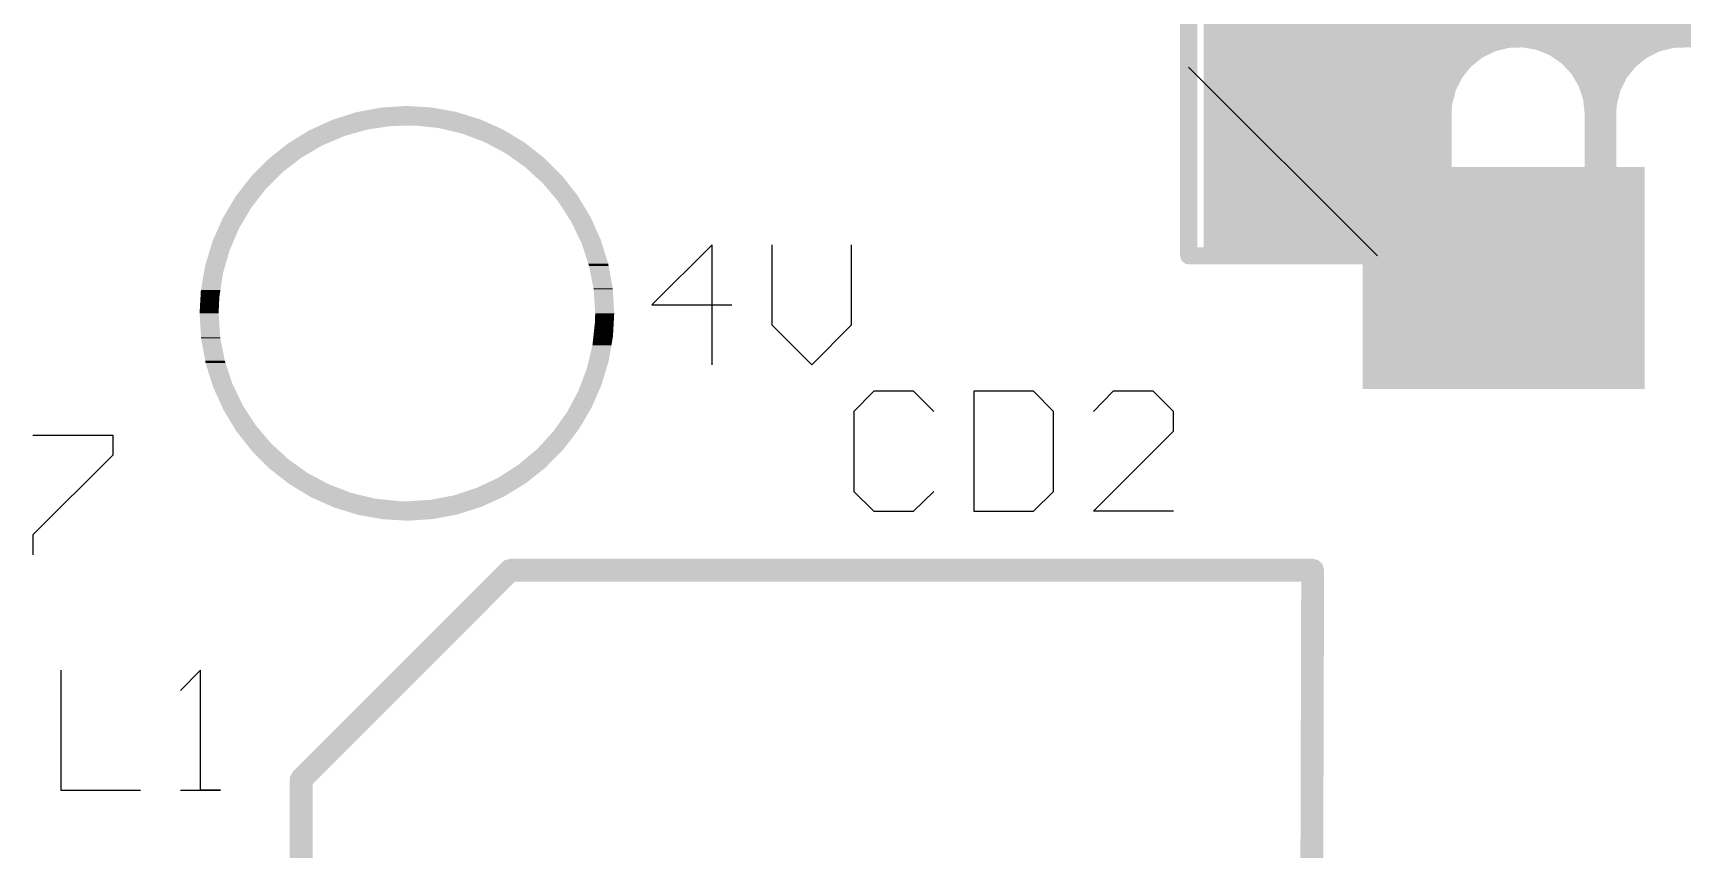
# Model space of a CAD drawing. Extents: x 0 to 3.48, y -0.08 to 2.34.
# Drawn here: x 0.8005 to 1.234, y 1.1653 to 1.3798 of the extents above; entities that cross this region are included whole.
import ezdxf

# ---------------------------------------------------------------- set-up
doc = ezdxf.new("R2010")
doc.units = 0
doc.layers.add('GBS', color=7, linetype='Continuous')
doc.layers.add('GTO', color=7, linetype='Continuous')

msp = doc.modelspace()

# ---------------------------------------------------------------- linework, layer by layer
at = {"layer": 'GBS'}
for points in [[(1.15005, 1.28625), (1.15005, 1.34455), (1.22415, 1.28625), (1.22415, 1.34455)], [(1.15006, 1.34455), (1.15006, 1.34455), (1.22415, 1.34455), (1.15006, 1.34455)]]:
    msp.add_solid(points, dxfattribs=at)
at = {"layer": 'GTO'}
for points in [[(1.1043, 1.3708), (1.1539, 1.3212)], [(0.979, 1.2926), (0.979, 1.3241), (0.9632, 1.3083), (0.9842, 1.3083)], [(0.9947, 1.3241), (0.9947, 1.3031), (1.0052, 1.2926), (1.0157, 1.3031), (1.0157, 1.3241)], [(1.0373, 1.2803), (1.032, 1.2856), (1.0215, 1.2856), (1.0163, 1.2803), (1.0163, 1.2593), (1.0215, 1.2541), (1.032, 1.2541), (1.0373, 1.2593)], [(1.0478, 1.2856), (1.0478, 1.2541), (1.0635, 1.2541), (1.0688, 1.2593), (1.0688, 1.2803), (1.0635, 1.2856), (1.0478, 1.2856)], [(1.1003, 1.2541), (1.0793, 1.2541), (1.1003, 1.2751), (1.1003, 1.2803), (1.095, 1.2856), (1.0845, 1.2856), (1.0793, 1.2803)], [(0.8005, 1.2741), (0.8215, 1.2741), (0.8215, 1.2688), (0.8005, 1.2479), (0.8005, 1.2426)], [(0.8078, 1.2123), (0.8078, 1.1808), (0.8288, 1.1808)], [(0.8393, 1.1808), (0.8498, 1.1808), (0.8445, 1.1808), (0.8445, 1.2123), (0.8393, 1.207)]]:
    msp.add_lwpolyline(points, dxfattribs=at)
for points in [[(1.10205, 1.32346), (1.10205, 1.3962), (1.10655, 1.32346), (1.10655, 1.3962)], [(1.10825, 1.376), (1.10825, 1.3962), (1.80115, 1.376), (1.80115, 1.3962)], [(1.10825, 1.37587), (1.10825, 1.376), (1.1884, 1.37587), (1.19213, 1.376)], [(1.10825, 1.37494), (1.10825, 1.37587), (1.18478, 1.37494), (1.1884, 1.37587)], [(1.10825, 1.37327), (1.10825, 1.37494), (1.18144, 1.37327), (1.18478, 1.37494)], [(1.1929, 1.37587), (1.19213, 1.376), (1.2317, 1.37587), (1.23543, 1.376)], [(1.19581, 1.37534), (1.1929, 1.37587), (1.22966, 1.37534), (1.2317, 1.37587)], [(1.19679, 1.37494), (1.19581, 1.37534), (1.22808, 1.37494), (1.22966, 1.37534)], [(1.19926, 1.37392), (1.19679, 1.37494), (1.22604, 1.37392), (1.22808, 1.37494)], [(1.10825, 1.37092), (1.10825, 1.37327), (1.17853, 1.37092), (1.18144, 1.37327)], [(1.10825, 1.36802), (1.10825, 1.37092), (1.17618, 1.36802), (1.17853, 1.37092)], [(1.20021, 1.37327), (1.19926, 1.37392), (1.22474, 1.37327), (1.22604, 1.37392)], [(1.20234, 1.37179), (1.20021, 1.37327), (1.22291, 1.37179), (1.22474, 1.37327)], [(1.20315, 1.37092), (1.20234, 1.37179), (1.22183, 1.37092), (1.22291, 1.37179)], [(1.20489, 1.36906), (1.20315, 1.37092), (1.22033, 1.36906), (1.22183, 1.37092)], [(1.10825, 1.36468), (1.10825, 1.36802), (1.17451, 1.36468), (1.17618, 1.36802)], [(1.20551, 1.36802), (1.20489, 1.36906), (1.21948, 1.36802), (1.22033, 1.36906)], [(1.2068, 1.36586), (1.20551, 1.36802), (1.2184, 1.36586), (1.21948, 1.36802)], [(1.2072, 1.36468), (1.2068, 1.36586), (1.21781, 1.36468), (1.2184, 1.36586)], [(1.10825, 1.36106), (1.10825, 1.36468), (1.17358, 1.36106), (1.17451, 1.36468)], [(1.20799, 1.36231), (1.2072, 1.36468), (1.2172, 1.36231), (1.21781, 1.36468)], [(1.20813, 1.36106), (1.20799, 1.36231), (1.21688, 1.36106), (1.2172, 1.36231)], [(0.87594, 1.35547), (0.8792, 1.35695), (0.92167, 1.35547), (0.91834, 1.35695)], [(0.8792, 1.35695), (0.87974, 1.35712), (0.91834, 1.35695), (0.91795, 1.35712)], [(0.87974, 1.35712), (0.88549, 1.35895), (0.91795, 1.35712), (0.91202, 1.35895)], [(0.88549, 1.35895), (0.88611, 1.35907), (0.91202, 1.35895), (0.91164, 1.35907)], [(0.88611, 1.35907), (0.89197, 1.36017), (0.91164, 1.35907), (0.90548, 1.36017)], [(0.89197, 1.36017), (0.89288, 1.36023), (0.90548, 1.36017), (0.90515, 1.36023)], [(0.89288, 1.36023), (0.89856, 1.3606), (0.90515, 1.36023), (0.89856, 1.3606)], [(1.10825, 1.3586), (1.10825, 1.36106), (1.1734, 1.3586), (1.17358, 1.36106)], [(1.10825, 1.32346), (1.10825, 1.3586), (1.1734, 1.32346), (1.1734, 1.3586)], [(1.2084, 1.3586), (1.20813, 1.36106), (1.2167, 1.3586), (1.21688, 1.36106)], [(1.2084, 1.31895), (1.2084, 1.3586), (1.2167, 1.31895), (1.2167, 1.3586)], [(0.86756, 1.35076), (0.87074, 1.35271), (0.87779, 1.35076), (0.88238, 1.35271)], [(0.87074, 1.35271), (0.87319, 1.35421), (0.88238, 1.35271), (0.8877, 1.35421)], [(0.87319, 1.35421), (0.87364, 1.35441), (0.8877, 1.35421), (0.88843, 1.35441)], [(0.87364, 1.35441), (0.87566, 1.35534), (0.88843, 1.35441), (0.89465, 1.35534)], [(0.87566, 1.35534), (0.87594, 1.35547), (0.89465, 1.35534), (0.90094, 1.35547)], [(0.90719, 1.3548), (0.90094, 1.35547), (0.92317, 1.3548), (0.92167, 1.35547)], [(0.9087, 1.35444), (0.90719, 1.3548), (0.92398, 1.35444), (0.92317, 1.3548)], [(0.91331, 1.35334), (0.9087, 1.35444), (0.92581, 1.35334), (0.92398, 1.35444)], [(0.9192, 1.35112), (0.91331, 1.35334), (0.92951, 1.35112), (0.92581, 1.35334)], [(0.86292, 1.34707), (0.86692, 1.35025), (0.87116, 1.34707), (0.87659, 1.35025)], [(0.86692, 1.35025), (0.86756, 1.35076), (0.87659, 1.35025), (0.87779, 1.35076)], [(0.91934, 1.35104), (0.9192, 1.35112), (0.92964, 1.35104), (0.92951, 1.35112)], [(0.92475, 1.34816), (0.91934, 1.35104), (0.93332, 1.34816), (0.92964, 1.35104)], [(0.92643, 1.34698), (0.92475, 1.34816), (0.93484, 1.34698), (0.93332, 1.34816)], [(0.85902, 1.34324), (0.8624, 1.34666), (0.86617, 1.34324), (0.87062, 1.34666)], [(0.8624, 1.34666), (0.86292, 1.34707), (0.87062, 1.34666), (0.87116, 1.34707)], [(0.92989, 1.34453), (0.92643, 1.34698), (0.9373, 1.34453), (0.93484, 1.34698)], [(0.93229, 1.34232), (0.92989, 1.34453), (0.93952, 1.34232), (0.9373, 1.34453)], [(0.85532, 1.3388), (0.85776, 1.34196), (0.86172, 1.3388), (0.86489, 1.34196)], [(0.85776, 1.34196), (0.85902, 1.34324), (0.86489, 1.34196), (0.86617, 1.34324)], [(0.93452, 1.34028), (0.93229, 1.34232), (0.94113, 1.34028), (0.93952, 1.34232)], [(0.93718, 1.33714), (0.93452, 1.34028), (0.9436, 1.33714), (0.94113, 1.34028)], [(0.852, 1.33383), (0.85373, 1.33673), (0.85786, 1.33383), (0.86011, 1.33673)], [(0.85373, 1.33673), (0.85532, 1.3388), (0.86011, 1.33673), (0.86172, 1.3388)], [(0.93858, 1.33547), (0.93718, 1.33714), (0.94461, 1.33547), (0.9436, 1.33714)], [(0.94115, 1.33149), (0.93858, 1.33547), (0.94702, 1.33149), (0.94461, 1.33547)], [(0.84919, 1.32841), (0.85035, 1.33106), (0.85466, 1.32841), (0.85622, 1.33106)], [(0.85035, 1.33106), (0.852, 1.33383), (0.85622, 1.33106), (0.85786, 1.33383)], [(0.94199, 1.33019), (0.94115, 1.33149), (0.94761, 1.33019), (0.94702, 1.33149)], [(0.84769, 1.32502), (0.84919, 1.32841), (0.8532, 1.32502), (0.85466, 1.32841)], [(0.94425, 1.32548), (0.94199, 1.33019), (0.94974, 1.32548), (0.94761, 1.33019)], [(0.84578, 1.3187), (0.84697, 1.32264), (0.85105, 1.3187), (0.85218, 1.32264)], [(0.84697, 1.32264), (0.84769, 1.32502), (0.85218, 1.32264), (0.8532, 1.32502)], [(0.94471, 1.32452), (0.94425, 1.32548), (0.95004, 1.32452), (0.94974, 1.32548)], [(0.94648, 1.31918), (0.94471, 1.32452), (0.95171, 1.31918), (0.95004, 1.32452)], [(1.10205, 1.32345), (1.10205, 1.32346), (1.10656, 1.32345), (1.10655, 1.32346)], [(1.10205, 1.3212), (1.10205, 1.32345), (1.1734, 1.3212), (1.1734, 1.32345)], [(1.10824, 1.32345), (1.10825, 1.32346), (1.1734, 1.32345), (1.1734, 1.32346)], [(0.84541, 1.31659), (0.84578, 1.3187), (0.85045, 1.31659), (0.85105, 1.3187)], [(0.94669, 1.31855), (0.94648, 1.31918), (0.95183, 1.31855), (0.95171, 1.31918)], [(0.94783, 1.31269), (0.94669, 1.31855), (0.9529, 1.31269), (0.95183, 1.31855)], [(1.10244, 1.31993), (1.10205, 1.3212), (1.1734, 1.31993), (1.1734, 1.3212)], [(1.10348, 1.31911), (1.10244, 1.31993), (1.1734, 1.31911), (1.1734, 1.31993)], [(1.1043, 1.31895), (1.10348, 1.31911), (1.1734, 1.31895), (1.1734, 1.31911)], [(0.84464, 1.3122), (0.84541, 1.31659), (0.84977, 1.3122), (0.85045, 1.31659)], [(0.8443, 1.3061), (0.84454, 1.31037), (0.8493, 1.3061), (0.84949, 1.31037)], [(0.84454, 1.31037), (0.84464, 1.3122), (0.84949, 1.31037), (0.84977, 1.3122)], [(0.94789, 1.31238), (0.94783, 1.31269), (0.95292, 1.31238), (0.9529, 1.31269)], [(0.9483, 1.3061), (0.94789, 1.31238), (0.9533, 1.3061), (0.95292, 1.31238)], [(0.84468, 1.29982), (0.8443, 1.3061), (0.84971, 1.29982), (0.8493, 1.3061)], [(0.94825, 1.30396), (0.9483, 1.3061), (0.95318, 1.30396), (0.9533, 1.3061)], [(0.94782, 1.3), (0.94825, 1.30396), (0.95296, 1.3), (0.95318, 1.30396)], [(0.8447, 1.29951), (0.84468, 1.29982), (0.84977, 1.29951), (0.84971, 1.29982)], [(0.84578, 1.29365), (0.8447, 1.29951), (0.85092, 1.29365), (0.84977, 1.29951)], [(0.94656, 1.2935), (0.94757, 1.29771), (0.95182, 1.2935), (0.95256, 1.29771)], [(0.94757, 1.29771), (0.94782, 1.3), (0.95256, 1.29771), (0.95296, 1.3)], [(0.84589, 1.29302), (0.84578, 1.29365), (0.85112, 1.29302), (0.85092, 1.29365)], [(0.84756, 1.28768), (0.84589, 1.29302), (0.85289, 1.28768), (0.85112, 1.29302)], [(0.9461, 1.29159), (0.94656, 1.2935), (0.95125, 1.29159), (0.95182, 1.2935)], [(0.84786, 1.28672), (0.84756, 1.28768), (0.85335, 1.28672), (0.85289, 1.28768)], [(0.94443, 1.28718), (0.9461, 1.29159), (0.94991, 1.28718), (0.95125, 1.29159)], [(0.84999, 1.28201), (0.84786, 1.28672), (0.85561, 1.28201), (0.85335, 1.28672)], [(0.94143, 1.28114), (0.94387, 1.28571), (0.94725, 1.28114), (0.94927, 1.28571)], [(0.94387, 1.28571), (0.94443, 1.28718), (0.94927, 1.28571), (0.94991, 1.28718)], [(0.85058, 1.28071), (0.84999, 1.28201), (0.85645, 1.28071), (0.85561, 1.28201)], [(0.85299, 1.27673), (0.85058, 1.28071), (0.85903, 1.27673), (0.85645, 1.28071)], [(0.93757, 1.27547), (0.94091, 1.28016), (0.94388, 1.27547), (0.94667, 1.28016)], [(0.94091, 1.28016), (0.94143, 1.28114), (0.94667, 1.28016), (0.94725, 1.28114)], [(0.854, 1.27506), (0.85299, 1.27673), (0.86043, 1.27506), (0.85903, 1.27673)], [(0.85648, 1.27192), (0.854, 1.27506), (0.86308, 1.27192), (0.86043, 1.27506)], [(0.93301, 1.27041), (0.93727, 1.27503), (0.93997, 1.27041), (0.94354, 1.27503)], [(0.93727, 1.27503), (0.93757, 1.27547), (0.94354, 1.27503), (0.94388, 1.27547)], [(0.85808, 1.26988), (0.85648, 1.27192), (0.86531, 1.26988), (0.86308, 1.27192)], [(0.92819, 1.26636), (0.93281, 1.27024), (0.93601, 1.26636), (0.93984, 1.27024)], [(0.93281, 1.27024), (0.93301, 1.27041), (0.93984, 1.27024), (0.93997, 1.27041)], [(0.8603, 1.26767), (0.85808, 1.26988), (0.86772, 1.26767), (0.86531, 1.26988)], [(0.86276, 1.26522), (0.8603, 1.26767), (0.87118, 1.26522), (0.86772, 1.26767)], [(0.92693, 1.26554), (0.92819, 1.26636), (0.93521, 1.26554), (0.93601, 1.26636)], [(0.86428, 1.26404), (0.86276, 1.26522), (0.87285, 1.26404), (0.87118, 1.26522)], [(0.86797, 1.26116), (0.86428, 1.26404), (0.87826, 1.26116), (0.87285, 1.26404)], [(0.91973, 1.26144), (0.92291, 1.26295), (0.93004, 1.26144), (0.93195, 1.26295)], [(0.92291, 1.26295), (0.92693, 1.26554), (0.93195, 1.26295), (0.93521, 1.26554)], [(0.86809, 1.26109), (0.86797, 1.26116), (0.87841, 1.26109), (0.87826, 1.26116)], [(0.87179, 1.25886), (0.86809, 1.26109), (0.88429, 1.25886), (0.87841, 1.26109)], [(0.87362, 1.25776), (0.87179, 1.25886), (0.8889, 1.25776), (0.88429, 1.25886)], [(0.87443, 1.2574), (0.87362, 1.25776), (0.89041, 1.2574), (0.8889, 1.25776)], [(0.87593, 1.25673), (0.87443, 1.2574), (0.89666, 1.25673), (0.89041, 1.2574)], [(0.90508, 1.25709), (0.90976, 1.25799), (0.92243, 1.25709), (0.92441, 1.25799)], [(0.90976, 1.25799), (0.91125, 1.25828), (0.92441, 1.25799), (0.92488, 1.25828)], [(0.91125, 1.25828), (0.91723, 1.26025), (0.92488, 1.25828), (0.92809, 1.26025)], [(0.91723, 1.26025), (0.91973, 1.26144), (0.92809, 1.26025), (0.93004, 1.26144)], [(0.87604, 1.25669), (0.87593, 1.25673), (0.8988, 1.25669), (0.89666, 1.25673)], [(0.87926, 1.25525), (0.87604, 1.25669), (0.91841, 1.25525), (0.92156, 1.25669)], [(0.87965, 1.25508), (0.87926, 1.25525), (0.91786, 1.25508), (0.91841, 1.25525)], [(0.88558, 1.25325), (0.87965, 1.25508), (0.91212, 1.25325), (0.91786, 1.25508)], [(0.88596, 1.25313), (0.88558, 1.25325), (0.9115, 1.25313), (0.91212, 1.25325)], [(0.89213, 1.25203), (0.88596, 1.25313), (0.90563, 1.25203), (0.9115, 1.25313)], [(0.8988, 1.25669), (0.90508, 1.25709), (0.92156, 1.25669), (0.92243, 1.25709)], [(0.89246, 1.25197), (0.89213, 1.25203), (0.90473, 1.25197), (0.90563, 1.25203)], [(0.89905, 1.2516), (0.89246, 1.25197), (0.89905, 1.2516), (0.90473, 1.25197)], [(0.92176, 1.2386), (0.92324, 1.24009), (1.1399, 1.2386), (1.13951, 1.24009)], [(0.92324, 1.24009), (0.92388, 1.24072), (1.13951, 1.24009), (1.13888, 1.24072)], [(0.92388, 1.24072), (0.92448, 1.24118), (1.13888, 1.24072), (1.13843, 1.24118)], [(0.92448, 1.24118), (0.92452, 1.24121), (1.13843, 1.24118), (1.13834, 1.24121)], [(0.92452, 1.24121), (0.926, 1.2416), (1.13834, 1.24121), (1.1369, 1.2416)], [(0.86888, 1.18572), (0.91876, 1.2356), (0.87737, 1.18572), (0.92724, 1.2356)], [(0.91876, 1.2356), (0.92175, 1.23859), (1.13989, 1.2356), (1.1399, 1.23859)], [(0.91876, 1.2356), (0.91876, 1.2356), (0.92724, 1.2356), (0.92725, 1.2356)], [(0.92175, 1.23859), (0.92176, 1.2386), (1.1399, 1.23859), (1.1399, 1.2386)], [(1.13361, 1.13495), (1.13389, 1.23559), (1.13961, 1.13495), (1.13989, 1.23559)], [(1.13389, 1.23559), (1.13389, 1.2356), (1.13989, 1.23559), (1.13989, 1.2356)], [(0.868, 1.1836), (0.86811, 1.18439), (0.87524, 1.1836), (0.87604, 1.18439)], [(0.868, 1.18236), (0.868, 1.1836), (0.87401, 1.18236), (0.87524, 1.1836)], [(0.86811, 1.18439), (0.86888, 1.18572), (0.87604, 1.18439), (0.87737, 1.18572)], [(0.868, 1.18235), (0.868, 1.18236), (0.874, 1.18235), (0.874, 1.18236)], [(0.868, 1.18236), (0.868, 1.18236), (0.874, 1.18236), (0.87401, 1.18236)], [(0.868, 1.13495), (0.868, 1.18235), (0.874, 1.13495), (0.874, 1.18235)]]:
    msp.add_solid(points, dxfattribs=at)

doc.saveas('drawing.dxf')
